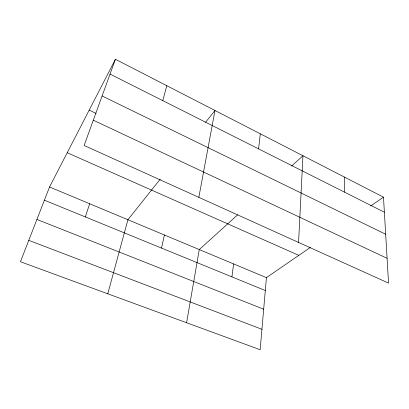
<?xml version="1.0" encoding="UTF-8"?>
<svg xmlns="http://www.w3.org/2000/svg" width="409" height="409" viewBox="0 0 409 409"><rect width="100%" height="100%" fill="white"/><g stroke="black" fill="none" stroke-linecap="round" stroke-linejoin="round"><path stroke-width="0.61" d="M298.565 242.43L302.962 155.747L291.632 165.998M310.319 247.471L266.428 277.639L260.15 349.731L20.45 261.745L49.545 186.979L115.42 59.269L383.494 197.174L388.55 283.115L84.131 145.481L115.42 59.269M258.575 148.871L260.293 133.799M231.939 276.878L233.605 263.917M186.591 322.727L199.275 249.567L237.649 214.843M198.84 197.343L214.986 110.491L205.574 122.301M161.519 248.084L164.408 234.991M162.787 100.64L166.79 85.701M107.772 293.8L127.91 219.735L160.251 179.157M85.343 216.939L89.663 203.748M370.595 206.039L383.494 197.174M28.773 240.359L261.929 329.296M36.907 219.459L263.677 309.189M44.402 200.2L265.303 290.523M49.545 186.979L266.428 277.639M67.214 152.726L298.836 255.364M93.308 120.2L387.093 258.314M89.182 110.133L96.069 113.405M102.097 95.982L385.677 234.255M110.041 74.08L384.378 212.22M344.398 177.066L344.511 192.143"/></g></svg>
